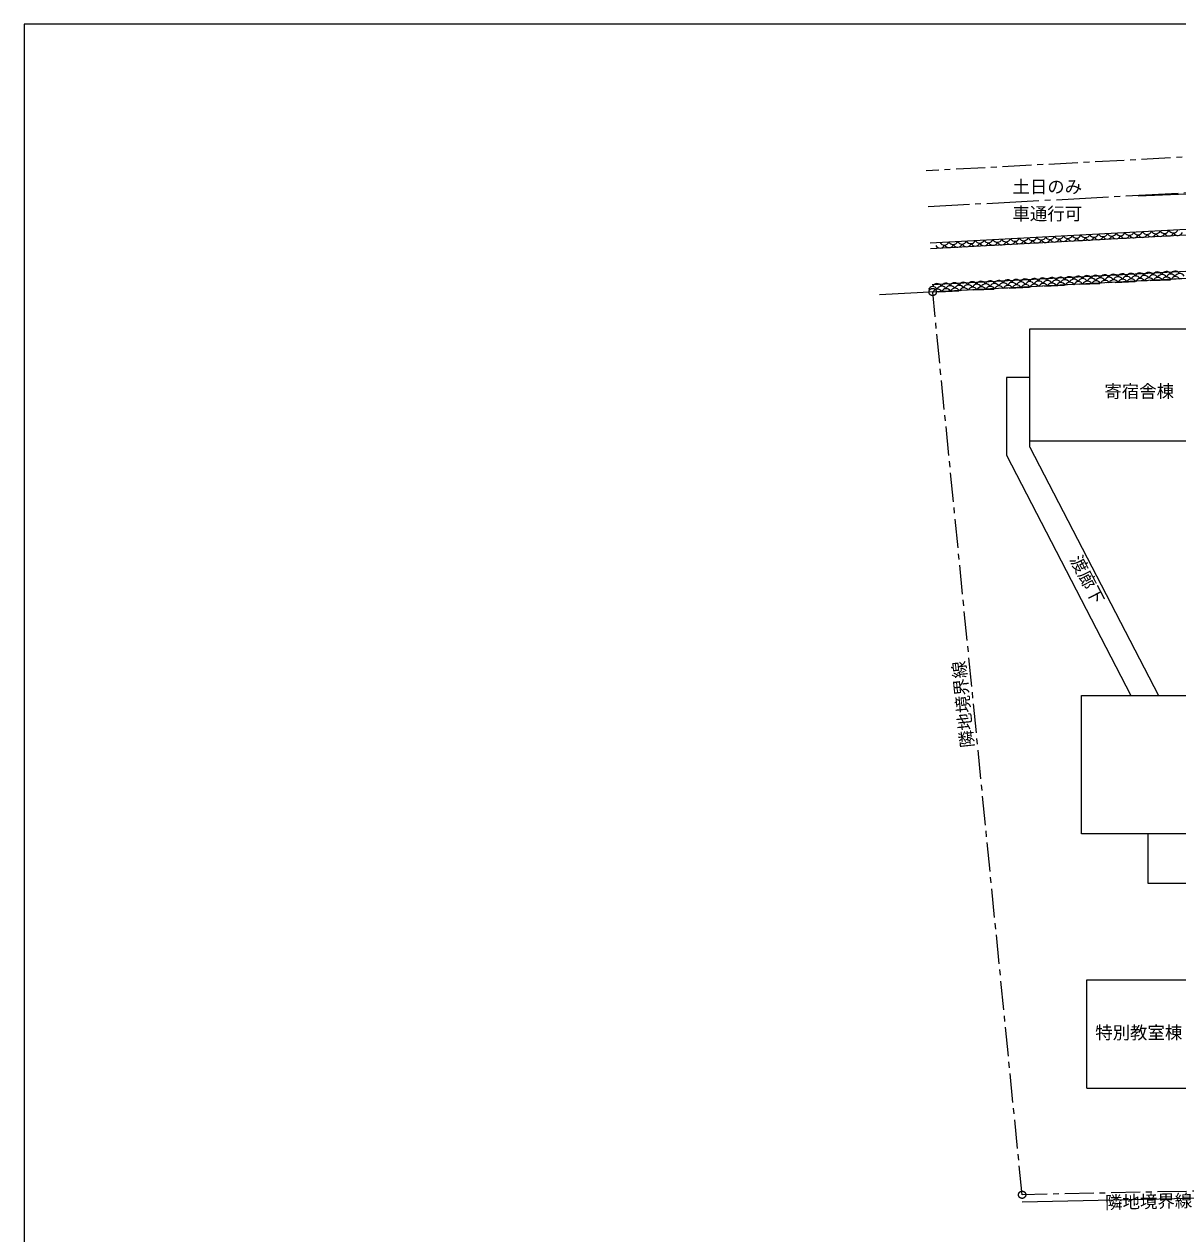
# Model space of a CAD drawing. Units: millimetres at full size, sheet at 1:400; details may follow other scales. Extents: x -117226 to 115574, y -80033 to 82367.
# Drawn here: x -117226 to -37743, y -1006 to 82367 of the extents above; entities that cross this region are included whole.
import ezdxf
from ezdxf.enums import TextEntityAlignment as Align

# ---------------------------------------------------------------- set-up
doc = ezdxf.new("R2010")
doc.units = ezdxf.units.MM
doc.header["$LTSCALE"] = 400
doc.linetypes.add('CHAIN1', pattern=[8, 5, -1, 1, -1])
doc.linetypes.add('CHAIN2', pattern=[12, 9, -1, 1, -1])
for name, color, linetype, lineweight in [('0-0_通芯', 7, 'CHAIN1', 9), ('0-9_文字', 3, 'Continuous', 9), ('9-9_文字', 3, 'Continuous', 13), ('C-3_排煙機器', 7, 'Continuous', 9), ('D-2_中線', 4, 'Continuous', 5), ('D-A_Layer218', 4, 'CHAIN2', 5), ('E-1_太線', 4, 'Continuous', 5)]:
    doc.layers.add(name, color=color, linetype=linetype, lineweight=lineweight)
doc.styles.add('ＭＳ ゴシック', font='')
doc.styles.get('ＭＳ ゴシック').set_extended_font_data('MS Gothic')

msp = doc.modelspace()

# ---------------------------------------------------------------- linework, layer by layer
at = {"layer": '0-0_通芯'}
for p in [(52009.7, 69545.2), (-48468.9, 1685.9)]:
    msp.add_line(p, (-54631.5, 63907.5), dxfattribs=at)
msp.add_lwpolyline([(-20961, -51017.9), (-24342, 2187), (-48468.9, 1685.9)], dxfattribs=at)
for centre in [(-54631.5, 63907.5), (-48468.9, 1685.9)]:
    msp.add_circle(centre, 250, dxfattribs=at)
at = {"layer": '0-9_文字', "color": 7}
msp.add_lwpolyline([(-40463.7, 70533.6), (-30447.9, 70941), (-34280.6, 71272.2)], dxfattribs=at)
at = {"layer": '9-9_文字'}
for p, q in [((-47929.4, 61374.5), (-31887.1, 61374.5)), ((-47929.4, 53216.8), (-47929.4, 61374.5)), ((-25305.5, 53631.4), (-47929.4, 53631.4)), ((-44384.5, 36092.2), (-26535.4, 36092.2)), ((-44384.5, 26553.6), (-44384.5, 36092.2)), ((-16859.7, 26553.6), (-44384.5, 26553.6)), ((-44011.4, 16504.9), (-31717.4, 16504.9)), ((-44011.4, 9032.2), (-44011.4, 16504.9)), ((-44011.4, 9032.2), (-31681.2, 9032.2))]:
    msp.add_line(p, q, dxfattribs=at)
at = {"layer": '9-9_文字', "color": 7, "lineweight": 9}
for p, q in [((-49553.7, 52656.8), (-40980.4, 36092.2)), ((-47929.4, 53216.8), (-39066.2, 36092.2))]:
    msp.add_line(p, q, dxfattribs=at)
for points in [[(-47929.4, 58008.1), (-49553.7, 58008.1), (-49553.7, 52656.8)], [(-33486, 23146.5), (-39781.9, 23146.5), (-39781.9, 26553.6)]]:
    msp.add_lwpolyline(points, dxfattribs=at)
at = {"layer": 'C-3_排煙機器'}
msp.add_line((-117225.7, 82367.4), (-117225.7, -80032.6), dxfattribs=at)
msp.add_lwpolyline([(-117225.7, -80032.6), (115574.3, -80032.6), (115574.3, 82367.4), (-117225.7, 82367.4)], dxfattribs=at)
at = {"layer": 'D-2_中線'}
msp.add_line((35116.4, 72040), (-54810.1, 67285.9), dxfattribs=at)
at = {"layer": 'D-A_Layer218'}
msp.add_line((67730.4, 76267.7), (-54942.1, 69782.4), dxfattribs=at)
at = {"layer": 'E-1_太線', "linetype": 'CHAIN1'}
msp.add_line((32062.8, 76867.4), (-55073.1, 72260.8), dxfattribs=at)
at = {"layer": 'E-1_太線'}
for p, q in [((35116.4, 72040), (-54810.1, 67285.9)), ((35528, 71661.2), (-54789, 66886.5)), ((36215.8, 69210.9), (-54657.9, 64406.8)), ((36236.5, 68713), (-58291.4, 63713.9)), ((-49358.3, 64179.6), (-47971.9, 64242.3)), ((-46928, 64308.7), (-45541.6, 64371.3)), ((-44497.7, 64437.7), (-43111.2, 64500.4)), ((-42067.4, 64566.8), (-40680.9, 64629.5)), ((-39637, 64695.9), (-38250.6, 64758.5)), ((-54219, 63921.5), (-52832.5, 63984.2)), ((-51788.7, 64050.6), (-50402.2, 64113.2)), ((-24838.1, 1676.6), (-48458.6, 1186))]:
    msp.add_line(p, q, dxfattribs=at)
for centre, start, end in [((-50187.3, 67673.6), 208.21545, 337.83696), ((-49579.5, 67705.8), 208.21545, 337.83696), ((-48971.8, 67737.9), 208.21545, 337.83696), ((-48367.1, 67775.6), 207.13271, 336.75423), ((-47761.8, 67801.9), 208.21545, 337.83696), ((-47154, 67834), 208.21545, 337.83696), ((-46546.3, 67866.1), 208.21545, 337.83696), ((-46232.2, 67689.3), 208.21545, 337.83696), ((-45938.5, 67898.2), 208.21545, 337.83696), ((-45631.4, 67732.6), 207.13271, 336.75423), ((-45333.9, 67935.9), 207.13271, 336.75423), ((-45022.2, 67753.3), 208.21545, 337.83696), ((-44728.6, 67962.2), 208.21545, 337.83696), ((-44414.5, 67785.4), 208.21545, 337.83696), ((-44120.8, 67994.3), 208.21545, 337.83696), ((-43806.7, 67817.5), 208.21545, 337.83696), ((-43513.1, 68026.5), 208.21545, 337.83696), ((-43199, 67849.7), 208.21545, 337.83696), ((-42905.3, 68058.6), 208.21545, 337.83696), ((-42598.2, 67892.9), 207.13271, 336.75423), ((-42300.6, 68096.3), 207.13271, 336.75423), ((-41989, 67913.6), 208.21545, 337.83696), ((-41695.3, 68122.6), 208.21545, 337.83696), ((-41381.3, 67945.8), 208.21545, 337.83696), ((-41087.6, 68154.7), 208.21545, 337.83696), ((-40773.5, 67977.9), 208.21545, 337.83696), ((-40479.8, 68186.8), 208.21545, 337.83696), ((-40165.8, 68010), 208.21545, 337.83696), ((-39872.1, 68219), 208.21545, 337.83696), ((-39565, 68053.3), 207.13271, 336.75423), ((-39267.4, 68256.7), 207.13271, 336.75423), ((-38955.8, 68074), 208.21545, 337.83696), ((-38662.1, 68282.9), 208.21545, 337.83696), ((-38348, 68106.1), 208.21545, 337.83696), ((-38054.4, 68315.1), 208.21545, 337.83696), ((-37740.3, 68138.2), 208.21545, 337.83696), ((-54121.9, 67272.2), 208.21545, 337.83696), ((-53828.2, 67481.1), 208.21545, 337.83696), ((-53514.2, 67304.3), 208.21545, 337.83696), ((-53220.5, 67513.3), 208.21545, 337.83696), ((-52906.4, 67336.5), 208.21545, 337.83696), ((-52612.7, 67545.4), 208.21545, 337.83696), ((-52298.7, 67368.6), 208.21545, 337.83696), ((-52005, 67577.5), 208.21545, 337.83696), ((-51697.9, 67411.9), 207.13271, 336.75423), ((-51400.3, 67615.2), 207.13271, 336.75423), ((-51088.7, 67432.6), 208.21545, 337.83696), ((-50795, 67641.5), 208.21545, 337.83696), ((-50480.9, 67464.7), 208.21545, 337.83696), ((-49873.2, 67496.8), 208.21545, 337.83696), ((-49265.4, 67528.9), 208.21545, 337.83696), ((-48664.7, 67572.2), 207.13271, 336.75423), ((-48055.5, 67592.9), 208.21545, 337.83696), ((-47447.7, 67625), 208.21545, 337.83696), ((-46840, 67657.2), 208.21545, 337.83696), ((-44003, 64700.5), 27.93817, 157.55968), ((-43395.2, 64729.6), 27.9161, 157.53761), ((-42784.4, 64758.7), 28.9938, 158.61531), ((-42179.2, 64797.7), 28.46676, 158.08827), ((-41572.7, 64829.6), 27.93817, 157.55968), ((-40964.9, 64858.7), 27.9161, 157.53761), ((-40354.1, 64887.7), 28.9938, 158.61531), ((-40038.3, 64716.8), 28.87837, 157.0573), ((-39748.8, 64926.7), 28.46676, 158.08827), ((-39432.9, 64751.4), 28.03148, 157.65299), ((-39142.4, 64958.6), 27.93817, 157.55968), ((-38825.4, 64780.5), 27.83882, 157.46033), ((-38534.6, 64987.7), 27.9161, 157.53761), ((-38217.1, 64809.5), 28.00342, 157.62494), ((-37923.8, 65016.8), 28.9938, 158.61531), ((-38213.8, 64803.9), 29.13304, 93.94379), ((-37608, 64845.9), 28.87837, 157.0573), ((-54620.3, 63942.5), 28.87837, 157.0573), ((-54330.8, 64152.4), 28.46676, 158.08827), ((-54014.8, 63977), 28.03148, 157.65299), ((-53724.3, 64184.3), 27.93817, 157.55968), ((-53407.4, 64006.1), 27.83882, 157.46033), ((-53116.5, 64213.4), 27.9161, 157.53761), ((-52799.1, 64035.2), 28.00342, 157.62494), ((-52505.7, 64242.4), 28.9938, 158.61531), ((-52795.7, 64029.5), 29.13304, 93.94379), ((-52189.9, 64071.5), 28.87837, 157.0573), ((-51900.4, 64281.4), 28.46676, 158.08827), ((-51873.4, 63899.1), 28.72968, 158.35119), ((-51584.5, 64106.1), 28.03148, 157.65299), ((-51294, 64313.3), 27.93817, 157.55968), ((-51268.2, 63931.1), 27.71274, 157.33425), ((-50977.1, 64135.2), 27.83882, 157.46033), ((-50686.2, 64342.4), 27.9161, 157.53761), ((-50660, 63958.3), 27.79308, 157.41459), ((-50368.7, 64164.2), 28.00342, 157.62494), ((-50075.4, 64371.5), 28.9938, 158.61531), ((-50365.4, 64158.6), 29.13304, 93.94379), ((-50048.5, 63986.9), 29.14045, 158.76196), ((-49759.6, 64200.6), 28.87837, 157.0573), ((-49470.1, 64410.5), 28.46676, 158.08827), ((-49443.1, 64028.1), 28.72968, 158.35119), ((-49154.1, 64235.1), 28.03148, 157.65299), ((-48863.7, 64442.4), 27.93817, 157.55968), ((-48837.9, 64060.2), 27.71274, 157.33425), ((-48546.7, 64264.3), 27.83882, 157.46033), ((-48255.8, 64471.5), 27.9161, 157.53761), ((-48229.7, 64087.4), 27.79308, 157.41459), ((-47938.4, 64293.3), 28.00342, 157.62494), ((-47645.1, 64500.5), 28.9938, 158.61531), ((-47935.1, 64287.7), 29.13304, 93.94379), ((-47618.2, 64116), 29.14045, 158.76196), ((-47329.3, 64329.6), 28.87837, 157.0573), ((-47039.8, 64539.5), 28.46676, 158.08827), ((-47012.7, 64157.2), 28.72968, 158.35119), ((-46723.8, 64364.2), 28.03148, 157.65299), ((-46433.4, 64571.5), 27.93817, 157.55968), ((-46407.6, 64189.2), 27.71274, 157.33425), ((-46116.4, 64393.3), 27.83882, 157.46033), ((-45825.5, 64600.5), 27.9161, 157.53761), ((-45799.4, 64216.5), 27.79308, 157.41459), ((-45508.1, 64422.3), 28.00342, 157.62494), ((-45214.8, 64629.6), 28.9938, 158.61531), ((-45504.7, 64416.7), 29.13304, 93.94379), ((-45187.9, 64245), 29.14045, 158.76196), ((-44899, 64458.7), 28.87837, 157.0573), ((-44609.5, 64668.6), 28.46676, 158.08827), ((-44582.4, 64286.2), 28.72968, 158.35119), ((-44293.5, 64493.2), 28.03148, 157.65299), ((-43977.2, 64318.3), 27.71274, 157.33425), ((-43686.1, 64522.4), 27.83882, 157.46033), ((-43369, 64345.5), 27.79308, 157.41459), ((-43077.8, 64551.4), 28.00342, 157.62494), ((-43074.4, 64545.8), 29.13304, 93.94379), ((-42757.6, 64374.1), 29.14045, 158.76196), ((-42468.7, 64587.8), 28.87837, 157.0573), ((-42152.1, 64415.3), 28.72968, 158.35119), ((-41863.2, 64622.3), 28.03148, 157.65299), ((-41546.9, 64447.4), 27.71274, 157.33425), ((-41255.8, 64651.4), 27.83882, 157.46033), ((-40938.7, 64474.6), 27.79308, 157.41459), ((-40647.4, 64680.5), 28.00342, 157.62494), ((-40644.1, 64674.8), 29.13304, 93.94379), ((-40327.2, 64503.2), 29.14045, 158.76196), ((-39721.8, 64544.4), 28.72968, 158.35119), ((-39116.6, 64576.4), 27.71274, 157.33425), ((-38508.4, 64603.6), 27.79308, 157.41459), ((-37896.9, 64632.2), 29.14045, 158.76196), ((-54303.7, 63770), 28.72968, 158.35119), ((-53698.5, 63802.1), 27.71274, 157.33425), ((-53090.3, 63829.3), 27.79308, 157.41459), ((-52478.9, 63857.9), 29.14045, 158.76196)]:
    msp.add_arc(centre, 336.3, start, end, dxfattribs=at)

# ---------------------------------------------------------------- texts
at = {"layer": '0-9_文字', "style": 'ＭＳ ゴシック'}
for s, p in [('土日のみ', (-49135.4, 70460.9)), ('車通行可', (-49135.4, 68600.6))]:
    msp.add_text(s, height=879.8, dxfattribs=at).set_placement(p, align=Align.BOTTOM_LEFT)
for rotation, p in [(95.968, (-51528.6, 32577.8)), (1.318, (-42736.2, 448.2))]:
    msp.add_text('隣地境界線', height=879.8, rotation=rotation, dxfattribs=at).set_placement(p, align=Align.BOTTOM_LEFT)
at = {"layer": '9-9_文字', "style": 'ＭＳ ゴシック'}
for s, p in [('寄宿舎棟（１６号棟）', (-42802.3, 56357.1)), ('特別教室棟（７号棟）', (-43430.6, 12153.6))]:
    msp.add_text(s, height=879.8, dxfattribs=at).set_placement(p, align=Align.BOTTOM_LEFT)
msp.add_text('渡廊下', height=879.8, rotation=297.44, dxfattribs=at).set_placement((-45431.5, 45358.2), align=Align.BOTTOM_LEFT)

doc.saveas('drawing.dxf')
